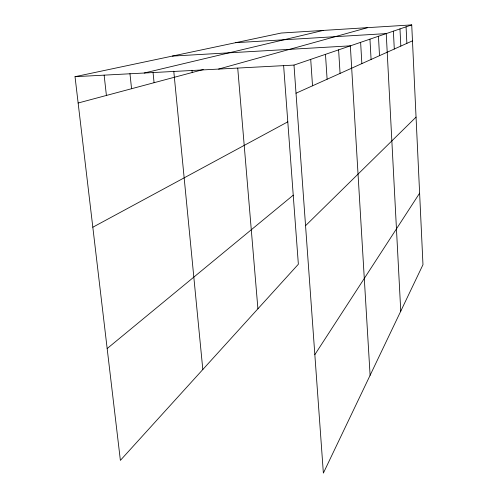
<?xml version="1.0" encoding="UTF-8"?>
<svg xmlns="http://www.w3.org/2000/svg" width="498" height="498" viewBox="0 0 498 498"><rect width="100%" height="100%" fill="white"/><g stroke="black" fill="none" stroke-linecap="round" stroke-linejoin="round"><path stroke-width="0.75" d="M314.842 354.651L419.621 193.174M305.554 225.694L416.048 117.111M107.163 348.556L293.235 195.185M92.821 227.225L287.794 121.836M296.011 93.226L412.469 40.855M293.988 65.089L411.722 24.9L422.976 264.693L323.37 473.1L293.988 65.089L75.024 76.686L120.379 460.364L298.358 264.226L283.605 65.356M218.578 69.085L367.586 27.651M78.136 103.011L203.309 69.533M144.196 73.025L323.227 30.415M75.024 76.686L281.208 33.036L411.722 24.9M235.598 42.691L386.236 33.603L400.759 311.175M172.302 56.093L350.349 45.847L370.101 375.318M104.132 75.142L106.41 95.454M129.947 73.58L131.565 88.725M153.067 72.714L154.081 82.699M173.777 71.22L202.817 369.522M192.004 70.255L192.209 72.503M237.733 68.145L257.914 308.804M310.715 59.38L312.52 85.799M325.48 54.338L327.105 79.244M338.603 49.856L340.072 73.411M360.627 42.342L361.853 63.62M369.952 39.155L371.085 59.467M378.455 36.254L379.501 55.683M393.383 31.162L394.292 49.028M399.975 28.909L400.822 46.096M406.069 26.83L406.866 43.376"/></g></svg>
